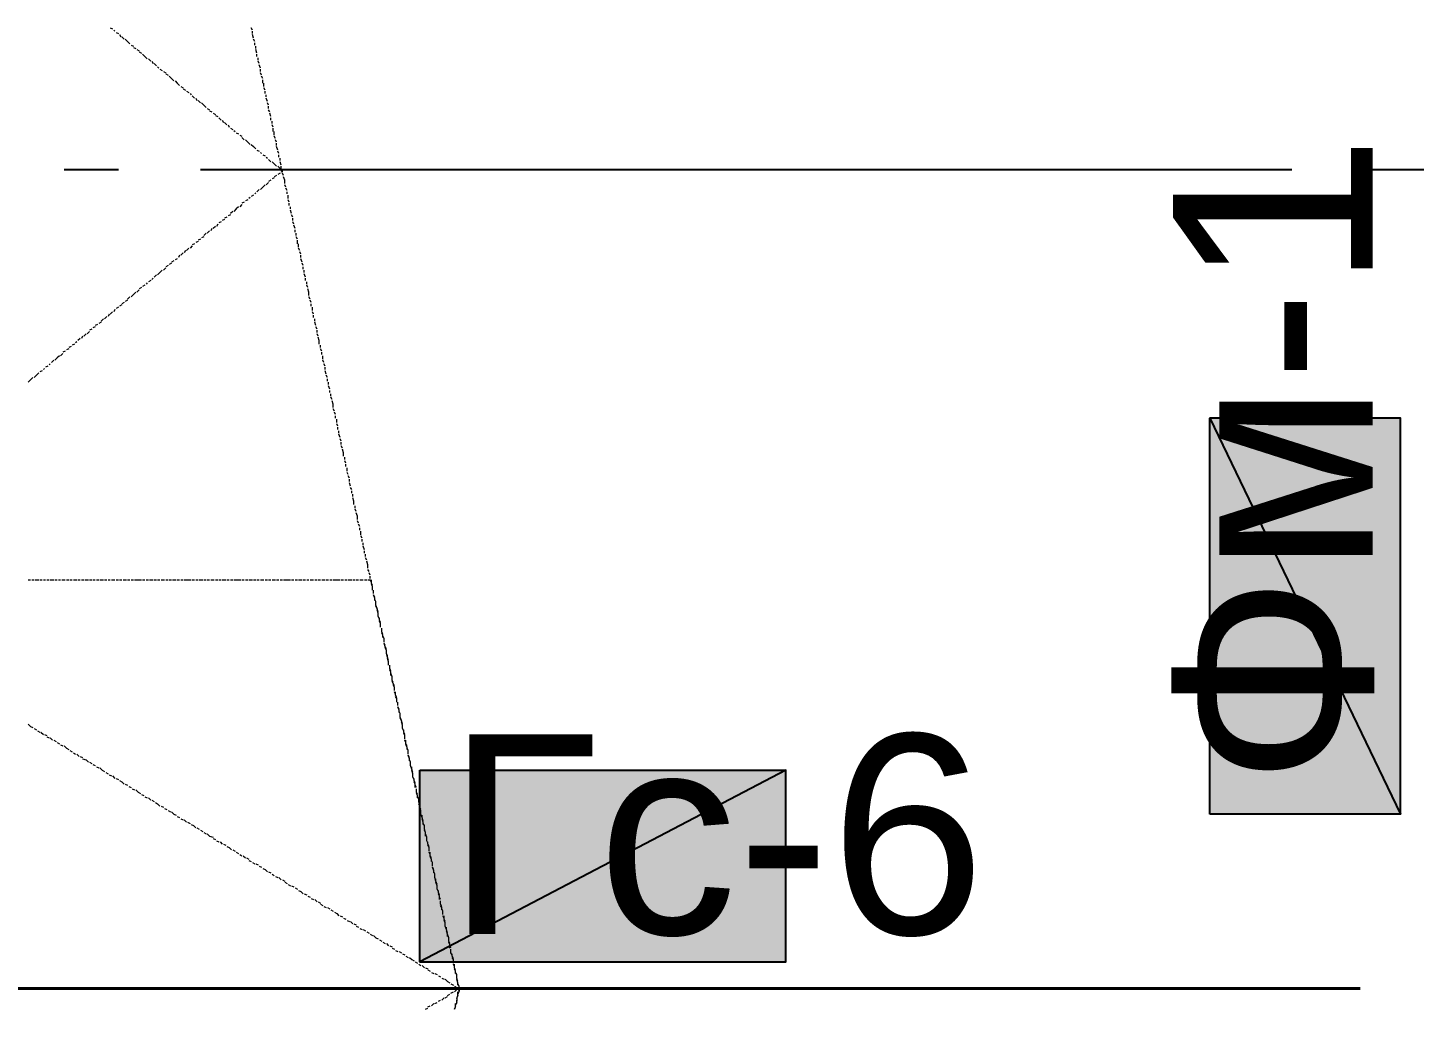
# Model space of a CAD drawing. Extents: x 8 to 21351, y 0 to 420.
# Drawn here: x 15726.34 to 15751.75, y 217.93 to 235.92 of the extents above; entities that cross this region are included whole.
import ezdxf

# ---------------------------------------------------------------- set-up
doc = ezdxf.new("R2010")
doc.units = 0
doc.styles.add('TEYPDFCAD_TEXT', font='arial.ttf')

msp = doc.modelspace()

# ---------------------------------------------------------------- hatches: boundary and pattern name
at = {"true_color": 0xffffff}
h = msp.add_hatch(color=0, dxfattribs=at)
h.paths.add_polyline_path([(15748.008, 221.509), (15748.008, 228.769), (15751.5, 221.509)])
h.paths.add_polyline_path([(15748.008, 228.769), (15751.5, 221.509), (15751.5, 228.769)])
h = msp.add_hatch(color=0, dxfattribs=at)
h.paths.add_polyline_path([(15733.53, 222.313), (15740.24, 222.313), (15733.53, 218.8)])
h.paths.add_polyline_path([(15740.24, 222.313), (15733.53, 218.8), (15740.24, 218.8)])

# ---------------------------------------------------------------- linework, layer by layer
at = {"color": 7, "lineweight": 5}
for p, q in [((15727.857, 235.924), (15727.9, 235.902)), ((15727.921, 235.881), (15727.942, 235.86)), ((15727.963, 235.839), (15728.005, 235.818)), ((15730.461, 235.881), (15730.44, 235.924)), ((15730.461, 235.818), (15730.461, 235.86)), ((15728.027, 235.797), (15728.048, 235.754)), ((15728.069, 235.754), (15728.111, 235.712)), ((15728.132, 235.712), (15728.175, 235.67)), ((15728.175, 235.67), (15728.217, 235.627)), ((15728.238, 235.606), (15728.281, 235.585)), ((15728.281, 235.564), (15728.323, 235.543)), ((15730.482, 235.733), (15730.461, 235.797)), ((15730.503, 235.67), (15730.482, 235.712)), ((15730.503, 235.606), (15730.503, 235.649)), ((15730.524, 235.543), (15730.524, 235.585)), ((15728.344, 235.522), (15728.386, 235.5)), ((15728.386, 235.479), (15728.429, 235.458)), ((15728.45, 235.437), (15728.492, 235.394)), ((15728.492, 235.394), (15728.535, 235.352)), ((15728.556, 235.352), (15728.598, 235.31)), ((15728.619, 235.31), (15728.64, 235.268)), ((15730.545, 235.458), (15730.524, 235.522)), ((15730.545, 235.394), (15730.545, 235.437)), ((15730.567, 235.331), (15730.567, 235.373)), ((15730.588, 235.268), (15730.567, 235.31)), ((15728.662, 235.268), (15728.704, 235.225)), ((15728.725, 235.204), (15728.746, 235.183)), ((15728.767, 235.162), (15728.81, 235.141)), ((15728.831, 235.119), (15728.873, 235.098)), ((15728.873, 235.077), (15728.916, 235.056)), ((15730.609, 235.183), (15730.588, 235.246)), ((15730.609, 235.119), (15730.609, 235.162)), ((15730.63, 235.056), (15730.609, 235.098)), ((15728.937, 235.035), (15728.979, 234.992)), ((15728.979, 234.992), (15729.021, 234.95)), ((15729.043, 234.95), (15729.085, 234.908)), ((15729.085, 234.908), (15729.127, 234.865)), ((15729.148, 234.844), (15729.191, 234.823)), ((15729.191, 234.802), (15729.233, 234.781)), ((15730.651, 234.992), (15730.63, 235.035)), ((15730.651, 234.908), (15730.651, 234.971)), ((15730.672, 234.844), (15730.672, 234.908)), ((15730.694, 234.781), (15730.672, 234.823)), ((15729.254, 234.759), (15729.297, 234.738)), ((15729.318, 234.717), (15729.339, 234.696)), ((15729.36, 234.675), (15729.402, 234.632)), ((15729.424, 234.632), (15729.445, 234.59)), ((15729.466, 234.59), (15729.508, 234.548)), ((15729.529, 234.548), (15729.572, 234.506)), ((15730.694, 234.717), (15730.694, 234.759)), ((15730.715, 234.654), (15730.715, 234.696)), ((15730.736, 234.569), (15730.715, 234.632)), ((15730.757, 234.506), (15730.736, 234.548)), ((15729.572, 234.506), (15729.614, 234.463)), ((15729.635, 234.442), (15729.678, 234.421)), ((15729.678, 234.4), (15729.72, 234.379)), ((15729.741, 234.357), (15729.783, 234.336)), ((15729.783, 234.315), (15729.826, 234.294)), ((15730.757, 234.442), (15730.757, 234.484)), ((15730.778, 234.379), (15730.757, 234.421)), ((15730.799, 234.294), (15730.778, 234.357)), ((15729.847, 234.273), (15729.889, 234.23)), ((15729.91, 234.23), (15729.932, 234.188)), ((15729.953, 234.188), (15729.995, 234.146)), ((15730.016, 234.146), (15730.037, 234.103)), ((15730.059, 234.082), (15730.101, 234.061)), ((15730.122, 234.04), (15730.143, 234.019)), ((15730.799, 234.23), (15730.799, 234.273)), ((15730.821, 234.167), (15730.821, 234.209)), ((15730.842, 234.103), (15730.821, 234.146)), ((15730.842, 234.019), (15730.842, 234.082)), ((15730.164, 233.998), (15730.207, 233.976)), ((15730.228, 233.955), (15730.27, 233.934)), ((15730.27, 233.913), (15730.313, 233.87)), ((15730.334, 233.87), (15730.376, 233.828)), ((15730.376, 233.828), (15730.418, 233.786)), ((15730.44, 233.786), (15730.482, 233.744)), ((15730.863, 233.955), (15730.863, 234.019)), ((15730.884, 233.892), (15730.863, 233.934)), ((15730.905, 233.828), (15730.884, 233.87)), ((15730.905, 233.765), (15730.905, 233.807)), ((15730.482, 233.744), (15730.524, 233.701)), ((15730.545, 233.68), (15730.588, 233.659)), ((15730.609, 233.638), (15730.63, 233.617)), ((15730.651, 233.595), (15730.694, 233.574)), ((15730.715, 233.553), (15730.736, 233.532)), ((15730.926, 233.68), (15730.905, 233.744)), ((15730.948, 233.617), (15730.926, 233.659)), ((15730.948, 233.553), (15730.948, 233.595)), ((15730.969, 233.489), (15730.969, 233.532)), ((15730.757, 233.511), (15730.799, 233.468)), ((15730.821, 233.468), (15730.863, 233.426)), ((15730.863, 233.426), (15730.905, 233.384)), ((15730.926, 233.384), (15730.969, 233.341)), ((15730.99, 233.405), (15730.969, 233.468)), ((15730.969, 233.32), (15731.011, 233.299)), ((15730.99, 233.341), (15730.99, 233.384)), ((15731.011, 233.299), (15730.99, 233.278)), ((15731.011, 233.278), (15731.011, 233.32)), ((15730.694, 233.045), (15730.651, 233.003)), ((15730.757, 233.087), (15730.715, 233.045)), ((15730.799, 233.13), (15730.757, 233.108)), ((15730.863, 233.172), (15730.821, 233.151)), ((15730.905, 233.214), (15730.863, 233.193)), ((15730.969, 233.257), (15730.926, 233.236)), ((15731.032, 233.214), (15731.011, 233.257)), ((15731.053, 233.13), (15731.032, 233.193)), ((15731.053, 233.066), (15731.053, 233.13)), ((15731.075, 233.003), (15731.053, 233.045)), ((15730.376, 232.77), (15730.334, 232.749)), ((15730.418, 232.812), (15730.397, 232.791)), ((15730.482, 232.855), (15730.44, 232.833)), ((15730.524, 232.897), (15730.503, 232.876)), ((15730.588, 232.96), (15730.545, 232.918)), ((15730.651, 233.003), (15730.609, 232.96)), ((15731.096, 232.939), (15731.075, 232.982)), ((15731.096, 232.876), (15731.096, 232.918)), ((15731.117, 232.791), (15731.117, 232.855)), ((15731.138, 232.727), (15731.117, 232.77)), ((15730.101, 232.558), (15730.059, 232.516)), ((15730.164, 232.601), (15730.122, 232.558)), ((15730.207, 232.643), (15730.164, 232.601)), ((15730.27, 232.685), (15730.228, 232.643)), ((15730.313, 232.727), (15730.27, 232.706)), ((15731.138, 232.664), (15731.138, 232.706)), ((15731.159, 232.601), (15731.159, 232.643)), ((15731.18, 232.516), (15731.159, 232.579)), ((15729.783, 232.283), (15729.741, 232.241)), ((15729.826, 232.325), (15729.805, 232.283)), ((15729.889, 232.368), (15729.847, 232.346)), ((15729.953, 232.41), (15729.91, 232.389)), ((15729.995, 232.452), (15729.953, 232.431)), ((15730.059, 232.495), (15730.016, 232.474)), ((15731.202, 232.452), (15731.18, 232.495)), ((15731.202, 232.389), (15731.202, 232.431)), ((15731.223, 232.325), (15731.202, 232.368)), ((15731.244, 232.241), (15731.223, 232.304)), ((15729.466, 232.008), (15729.424, 231.987)), ((15729.508, 232.05), (15729.466, 232.029)), ((15729.572, 232.093), (15729.529, 232.071)), ((15729.614, 232.156), (15729.572, 232.114)), ((15729.678, 232.198), (15729.635, 232.156)), ((15729.72, 232.241), (15729.699, 232.198)), ((15731.244, 232.177), (15731.244, 232.22)), ((15731.265, 232.114), (15731.265, 232.156)), ((15731.286, 232.05), (15731.265, 232.093)), ((15731.286, 231.965), (15731.286, 232.029)), ((15729.127, 231.754), (15729.106, 231.711)), ((15729.191, 231.796), (15729.148, 231.754)), ((15729.233, 231.839), (15729.212, 231.796)), ((15729.297, 231.881), (15729.254, 231.839)), ((15729.36, 231.923), (15729.318, 231.881)), ((15729.402, 231.965), (15729.36, 231.944)), ((15731.307, 231.902), (15731.307, 231.965)), ((15731.329, 231.839), (15731.307, 231.881)), ((15731.35, 231.775), (15731.329, 231.817)), ((15731.35, 231.711), (15731.35, 231.754)), ((15728.873, 231.521), (15728.831, 231.479)), ((15728.916, 231.563), (15728.873, 231.542)), ((15728.979, 231.606), (15728.937, 231.584)), ((15729.021, 231.648), (15728.979, 231.627)), ((15729.085, 231.69), (15729.043, 231.669)), ((15731.371, 231.627), (15731.35, 231.69)), ((15731.392, 231.563), (15731.371, 231.606)), ((15731.392, 231.5), (15731.392, 231.542)), ((15728.535, 231.246), (15728.513, 231.225)), ((15728.598, 231.288), (15728.556, 231.267)), ((15728.64, 231.331), (15728.619, 231.309)), ((15728.704, 231.394), (15728.662, 231.352)), ((15728.767, 231.436), (15728.725, 231.394)), ((15728.81, 231.479), (15728.767, 231.436)), ((15731.413, 231.436), (15731.413, 231.479)), ((15731.434, 231.352), (15731.413, 231.415)), ((15731.434, 231.288), (15731.434, 231.331)), ((15731.456, 231.225), (15731.456, 231.267)), ((15728.217, 230.992), (15728.175, 230.95)), ((15728.281, 231.034), (15728.238, 230.992)), ((15728.323, 231.077), (15728.281, 231.034)), ((15728.386, 231.119), (15728.344, 231.077)), ((15728.429, 231.161), (15728.386, 231.14)), ((15728.492, 231.203), (15728.45, 231.182)), ((15731.477, 231.161), (15731.456, 231.203)), ((15731.498, 231.077), (15731.477, 231.14)), ((15731.498, 231.013), (15731.498, 231.077)), ((15731.519, 230.95), (15731.498, 230.992)), ((15727.942, 230.759), (15727.921, 230.717)), ((15728.005, 230.801), (15727.963, 230.78)), ((15728.069, 230.844), (15728.027, 230.822)), ((15728.111, 230.886), (15728.069, 230.865)), ((15728.175, 230.928), (15728.132, 230.907)), ((15731.54, 230.886), (15731.519, 230.928)), ((15731.54, 230.822), (15731.54, 230.865)), ((15731.561, 230.738), (15731.561, 230.801)), ((15727.624, 230.484), (15727.582, 230.463)), ((15727.688, 230.526), (15727.646, 230.505)), ((15727.73, 230.59), (15727.688, 230.547)), ((15727.794, 230.632), (15727.751, 230.59)), ((15727.836, 230.674), (15727.815, 230.632)), ((15727.9, 230.717), (15727.857, 230.674)), ((15731.583, 230.674), (15731.561, 230.717)), ((15731.583, 230.611), (15731.583, 230.653)), ((15731.604, 230.547), (15731.604, 230.59)), ((15731.625, 230.463), (15731.604, 230.526)), ((15727.307, 230.23), (15727.265, 230.188)), ((15727.349, 230.272), (15727.328, 230.23)), ((15727.413, 230.315), (15727.37, 230.272)), ((15727.476, 230.357), (15727.434, 230.315)), ((15727.519, 230.399), (15727.476, 230.378)), ((15727.582, 230.441), (15727.54, 230.42)), ((15731.646, 230.399), (15731.625, 230.441)), ((15731.646, 230.336), (15731.646, 230.378)), ((15731.667, 230.272), (15731.646, 230.315)), ((15731.688, 230.188), (15731.667, 230.251)), ((15727.032, 229.997), (15726.989, 229.976)), ((15727.095, 230.039), (15727.053, 230.018)), ((15727.138, 230.082), (15727.095, 230.06)), ((15727.201, 230.124), (15727.159, 230.103)), ((15727.243, 230.166), (15727.222, 230.145)), ((15731.688, 230.124), (15731.688, 230.188)), ((15731.71, 230.06), (15731.71, 230.103)), ((15731.731, 229.997), (15731.71, 230.039)), ((15731.731, 229.934), (15731.731, 229.976)), ((15726.714, 229.722), (15726.672, 229.701)), ((15726.757, 229.764), (15726.735, 229.743)), ((15726.82, 229.828), (15726.778, 229.785)), ((15726.884, 229.87), (15726.841, 229.828)), ((15726.926, 229.912), (15726.884, 229.87)), ((15726.989, 229.955), (15726.947, 229.912)), ((15731.752, 229.849), (15731.752, 229.912)), ((15731.773, 229.785), (15731.752, 229.828)), ((15731.794, 229.722), (15731.773, 229.764)), ((15726.397, 229.468), (15726.354, 229.425)), ((15726.439, 229.51), (15726.397, 229.468)), ((15726.503, 229.553), (15726.46, 229.51)), ((15726.545, 229.595), (15726.503, 229.553)), ((15726.608, 229.637), (15726.566, 229.616)), ((15726.651, 229.679), (15726.63, 229.658)), ((15731.794, 229.658), (15731.794, 229.701)), ((15731.815, 229.574), (15731.794, 229.637)), ((15731.837, 229.51), (15731.815, 229.553)), ((15731.837, 229.447), (15731.837, 229.489)), ((15731.858, 229.383), (15731.858, 229.425)), ((15731.879, 229.298), (15731.858, 229.362)), ((15731.879, 229.235), (15731.879, 229.277)), ((15731.9, 229.172), (15731.9, 229.214)), ((15731.921, 229.108), (15731.9, 229.15)), ((15731.942, 229.023), (15731.921, 229.087)), ((15731.942, 228.96), (15731.942, 229.023)), ((15731.964, 228.896), (15731.942, 228.939)), ((15731.985, 228.833), (15731.964, 228.875)), ((15731.985, 228.769), (15731.985, 228.812)), ((15732.006, 228.685), (15732.006, 228.748)), ((15732.027, 228.621), (15732.006, 228.663)), ((15732.027, 228.558), (15732.027, 228.6)), ((15732.048, 228.494), (15732.048, 228.536)), ((15732.069, 228.41), (15732.048, 228.473)), ((15732.091, 228.346), (15732.069, 228.388)), ((15732.091, 228.282), (15732.091, 228.325)), ((15732.112, 228.219), (15732.091, 228.261)), ((15732.133, 228.134), (15732.112, 228.198)), ((15732.133, 228.071), (15732.133, 228.134)), ((15732.154, 228.007), (15732.154, 228.05)), ((15732.175, 227.944), (15732.154, 227.986)), ((15732.175, 227.88), (15732.175, 227.923)), ((15732.196, 227.796), (15732.196, 227.859)), ((15732.218, 227.732), (15732.196, 227.774)), ((15732.239, 227.669), (15732.218, 227.711)), ((15732.239, 227.605), (15732.239, 227.648)), ((15732.26, 227.52), (15732.239, 227.584)), ((15732.281, 227.457), (15732.26, 227.499)), ((15732.281, 227.393), (15732.281, 227.436)), ((15732.302, 227.33), (15732.302, 227.372)), ((15732.323, 227.245), (15732.302, 227.309)), ((15732.323, 227.182), (15732.323, 227.245)), ((15732.345, 227.118), (15732.345, 227.161)), ((15732.366, 227.055), (15732.345, 227.097)), ((15732.387, 226.97), (15732.366, 227.034)), ((15732.387, 226.907), (15732.387, 226.97)), ((15732.408, 226.843), (15732.387, 226.886)), ((15732.429, 226.78), (15732.408, 226.822)), ((15732.429, 226.716), (15732.429, 226.758)), ((15732.45, 226.631), (15732.45, 226.695)), ((15732.472, 226.568), (15732.45, 226.61)), ((15732.472, 226.505), (15732.472, 226.547)), ((15732.493, 226.441), (15732.493, 226.483)), ((15732.514, 226.356), (15732.493, 226.42)), ((15732.514, 226.293), (15732.514, 226.335)), ((15732.535, 226.229), (15732.535, 226.272)), ((15732.556, 226.166), (15732.535, 226.208)), ((15732.577, 226.081), (15732.556, 226.145)), ((15732.577, 226.018), (15732.577, 226.081)), ((15732.599, 225.954), (15732.577, 225.996)), ((15732.62, 225.891), (15732.599, 225.933)), ((15726.354, 225.806), (15726.397, 225.806)), ((15726.418, 225.806), (15726.46, 225.806)), ((15726.481, 225.806), (15726.545, 225.806)), ((15726.566, 225.806), (15726.608, 225.806)), ((15726.63, 225.806), (15726.672, 225.806)), ((15726.693, 225.806), (15726.735, 225.806)), ((15726.757, 225.806), (15726.82, 225.806)), ((15726.841, 225.806), (15726.884, 225.806)), ((15726.905, 225.806), (15726.947, 225.806)), ((15726.968, 225.806), (15727.032, 225.806)), ((15727.053, 225.806), (15727.095, 225.806)), ((15727.116, 225.806), (15727.159, 225.806)), ((15727.18, 225.806), (15727.243, 225.806)), ((15727.265, 225.806), (15727.307, 225.806)), ((15727.328, 225.806), (15727.37, 225.806)), ((15727.392, 225.806), (15727.455, 225.806)), ((15727.476, 225.806), (15727.519, 225.806)), ((15727.54, 225.806), (15727.582, 225.806)), ((15727.603, 225.806), (15727.646, 225.806)), ((15727.667, 225.806), (15727.73, 225.806)), ((15727.751, 225.806), (15727.794, 225.806)), ((15727.815, 225.806), (15727.857, 225.806)), ((15727.878, 225.806), (15727.942, 225.806)), ((15727.963, 225.806), (15728.005, 225.806)), ((15728.027, 225.806), (15728.069, 225.806)), ((15728.09, 225.806), (15728.154, 225.806)), ((15728.175, 225.806), (15728.217, 225.806)), ((15728.238, 225.806), (15728.281, 225.806)), ((15728.302, 225.806), (15728.365, 225.806)), ((15728.365, 225.806), (15728.429, 225.806)), ((15728.45, 225.806), (15728.492, 225.806)), ((15728.513, 225.806), (15728.556, 225.806)), ((15728.577, 225.806), (15728.64, 225.806)), ((15728.662, 225.806), (15728.704, 225.806)), ((15728.725, 225.806), (15728.767, 225.806)), ((15728.789, 225.806), (15728.852, 225.806)), ((15728.873, 225.806), (15728.916, 225.806)), ((15728.937, 225.806), (15728.979, 225.806)), ((15729, 225.806), (15729.064, 225.806)), ((15729.085, 225.806), (15729.127, 225.806)), ((15729.148, 225.806), (15729.191, 225.806)), ((15729.212, 225.806), (15729.275, 225.806)), ((15729.275, 225.806), (15729.339, 225.806)), ((15729.36, 225.806), (15729.402, 225.806)), ((15729.424, 225.806), (15729.466, 225.806)), ((15729.487, 225.806), (15729.551, 225.806)), ((15729.572, 225.806), (15729.614, 225.806)), ((15729.635, 225.806), (15729.678, 225.806)), ((15729.699, 225.806), (15729.762, 225.806)), ((15729.783, 225.806), (15729.826, 225.806)), ((15729.847, 225.806), (15729.889, 225.806)), ((15729.91, 225.806), (15729.974, 225.806)), ((15729.995, 225.806), (15730.037, 225.806)), ((15730.059, 225.806), (15730.101, 225.806)), ((15730.122, 225.806), (15730.186, 225.806)), ((15730.186, 225.806), (15730.249, 225.806)), ((15730.27, 225.806), (15730.313, 225.806)), ((15730.334, 225.806), (15730.376, 225.806)), ((15730.397, 225.806), (15730.461, 225.806)), ((15730.482, 225.806), (15730.524, 225.806)), ((15730.545, 225.806), (15730.588, 225.806)), ((15730.609, 225.806), (15730.672, 225.806)), ((15730.694, 225.806), (15730.736, 225.806)), ((15730.757, 225.806), (15730.799, 225.806)), ((15730.821, 225.806), (15730.884, 225.806)), ((15730.905, 225.806), (15730.948, 225.806)), ((15730.969, 225.806), (15731.011, 225.806)), ((15731.032, 225.806), (15731.096, 225.806)), ((15731.096, 225.806), (15731.159, 225.806)), ((15731.18, 225.806), (15731.223, 225.806)), ((15731.244, 225.806), (15731.286, 225.806)), ((15731.307, 225.806), (15731.371, 225.806)), ((15731.392, 225.806), (15731.434, 225.806)), ((15731.456, 225.806), (15731.498, 225.806)), ((15731.519, 225.806), (15731.583, 225.806)), ((15731.604, 225.806), (15731.646, 225.806)), ((15731.667, 225.806), (15731.71, 225.806)), ((15731.731, 225.806), (15731.794, 225.806)), ((15731.815, 225.806), (15731.858, 225.806)), ((15731.879, 225.806), (15731.921, 225.806)), ((15731.942, 225.806), (15732.006, 225.806)), ((15732.006, 225.806), (15732.069, 225.806)), ((15732.091, 225.806), (15732.133, 225.806)), ((15732.154, 225.806), (15732.196, 225.806)), ((15732.218, 225.806), (15732.281, 225.806)), ((15732.302, 225.806), (15732.345, 225.806)), ((15732.366, 225.806), (15732.408, 225.806)), ((15732.429, 225.806), (15732.493, 225.806)), ((15732.514, 225.806), (15732.556, 225.806)), ((15732.577, 225.806), (15732.62, 225.806)), ((15732.62, 225.827), (15732.62, 225.869)), ((15732.641, 225.764), (15732.62, 225.806)), ((15732.641, 225.743), (15732.641, 225.806)), ((15732.662, 225.7), (15732.641, 225.743)), ((15732.662, 225.679), (15732.641, 225.721)), ((15732.662, 225.637), (15732.662, 225.679)), ((15732.662, 225.615), (15732.662, 225.658)), ((15732.683, 225.552), (15732.683, 225.615)), ((15732.683, 225.552), (15732.683, 225.594)), ((15732.704, 225.467), (15732.683, 225.531)), ((15732.704, 225.488), (15732.683, 225.531)), ((15732.704, 225.425), (15732.704, 225.467)), ((15732.726, 225.404), (15732.704, 225.446)), ((15732.726, 225.361), (15732.726, 225.404)), ((15732.726, 225.34), (15732.726, 225.383)), ((15732.747, 225.277), (15732.726, 225.34)), ((15732.747, 225.277), (15732.726, 225.319)), ((15732.768, 225.213), (15732.747, 225.277)), ((15732.768, 225.192), (15732.747, 225.256)), ((15732.768, 225.129), (15732.768, 225.192)), ((15732.768, 225.15), (15732.768, 225.192)), ((15732.789, 225.086), (15732.768, 225.129)), ((15732.789, 225.065), (15732.789, 225.107)), ((15732.81, 225.023), (15732.789, 225.065)), ((15732.81, 225.002), (15732.789, 225.044)), ((15732.81, 224.938), (15732.81, 225.002)), ((15732.81, 224.938), (15732.81, 224.981)), ((15732.831, 224.853), (15732.831, 224.917)), ((15732.831, 224.875), (15732.831, 224.917)), ((15732.853, 224.811), (15732.831, 224.853)), ((15732.853, 224.79), (15732.831, 224.832)), ((15732.853, 224.748), (15732.853, 224.79)), ((15732.874, 224.726), (15732.853, 224.769)), ((15732.874, 224.663), (15732.874, 224.726)), ((15732.874, 224.663), (15732.874, 224.705)), ((15732.895, 224.578), (15732.874, 224.642)), ((15732.895, 224.6), (15732.874, 224.642)), ((15732.916, 224.536), (15732.895, 224.578)), ((15732.916, 224.515), (15732.895, 224.557)), ((15732.916, 224.472), (15732.916, 224.515)), ((15732.916, 224.451), (15732.916, 224.494)), ((15732.937, 224.388), (15732.916, 224.451)), ((15732.937, 224.388), (15732.937, 224.43)), ((15732.958, 224.324), (15732.937, 224.388)), ((15732.958, 224.303), (15732.937, 224.367)), ((15732.958, 224.24), (15732.958, 224.303)), ((15732.958, 224.261), (15732.958, 224.303)), ((15732.98, 224.197), (15732.98, 224.24)), ((15732.98, 224.176), (15732.98, 224.218)), ((15733.001, 224.134), (15732.98, 224.176)), ((15733.001, 224.113), (15732.98, 224.155)), ((15733.001, 224.049), (15733.001, 224.113)), ((15733.022, 224.028), (15733.001, 224.091)), ((15733.022, 223.964), (15733.022, 224.028)), ((15733.022, 223.986), (15733.022, 224.028)), ((15733.043, 223.922), (15733.022, 223.964)), ((15733.043, 223.901), (15733.022, 223.943)), ((15733.064, 223.859), (15733.043, 223.901)), ((15733.064, 223.838), (15733.043, 223.88)), ((15733.064, 223.774), (15733.064, 223.838)), ((15733.064, 223.774), (15733.064, 223.816)), ((15733.085, 223.71), (15733.064, 223.753)), ((15733.085, 223.689), (15733.085, 223.753)), ((15733.107, 223.647), (15733.085, 223.689)), ((15733.107, 223.626), (15733.085, 223.668)), ((15733.107, 223.583), (15733.107, 223.626)), ((15733.107, 223.562), (15733.107, 223.605)), ((15733.128, 223.499), (15733.128, 223.562)), ((15733.128, 223.499), (15733.128, 223.541)), ((15733.149, 223.414), (15733.128, 223.478)), ((15733.149, 223.435), (15733.128, 223.478)), ((15733.149, 223.372), (15733.149, 223.414)), ((15733.17, 223.351), (15733.149, 223.393)), ((15726.354, 223.16), (15726.397, 223.118)), ((15726.397, 223.118), (15726.439, 223.097)), ((15733.17, 223.308), (15733.17, 223.351)), ((15733.17, 223.287), (15733.17, 223.329)), ((15733.191, 223.224), (15733.17, 223.287)), ((15733.191, 223.224), (15733.17, 223.266)), ((15733.212, 223.16), (15733.191, 223.224)), ((15733.212, 223.139), (15733.191, 223.202)), ((15733.212, 223.076), (15733.212, 223.139)), ((15733.212, 223.097), (15733.212, 223.139)), ((15726.46, 223.076), (15726.503, 223.054)), ((15726.524, 223.033), (15726.566, 223.012)), ((15726.587, 223.012), (15726.63, 222.97)), ((15726.651, 222.97), (15726.693, 222.948)), ((15726.693, 222.927), (15726.735, 222.906)), ((15726.757, 222.906), (15726.799, 222.864)), ((15726.82, 222.864), (15726.862, 222.843)), ((15733.234, 223.033), (15733.212, 223.076)), ((15733.234, 223.012), (15733.234, 223.054)), ((15733.255, 222.97), (15733.234, 223.012)), ((15733.255, 222.948), (15733.234, 222.991)), ((15733.255, 222.885), (15733.255, 222.948)), ((15733.255, 222.885), (15733.255, 222.927)), ((15733.276, 222.821), (15733.255, 222.864)), ((15733.276, 222.8), (15733.276, 222.864)), ((15726.884, 222.821), (15726.926, 222.8)), ((15726.947, 222.779), (15726.989, 222.758)), ((15727.011, 222.758), (15727.053, 222.716)), ((15727.053, 222.716), (15727.095, 222.695)), ((15727.116, 222.673), (15727.159, 222.652)), ((15727.18, 222.631), (15727.222, 222.61)), ((15727.243, 222.61), (15727.286, 222.567)), ((15733.297, 222.758), (15733.276, 222.8)), ((15733.297, 222.737), (15733.276, 222.779)), ((15733.297, 222.695), (15733.297, 222.737)), ((15733.318, 222.673), (15733.297, 222.716)), ((15733.318, 222.61), (15733.318, 222.673)), ((15733.318, 222.61), (15733.318, 222.652)), ((15727.307, 222.567), (15727.349, 222.546)), ((15727.349, 222.525), (15727.413, 222.504)), ((15727.413, 222.504), (15727.455, 222.462)), ((15727.476, 222.462), (15727.519, 222.44)), ((15727.54, 222.419), (15727.582, 222.398)), ((15727.603, 222.377), (15727.646, 222.356)), ((15727.667, 222.356), (15727.709, 222.313)), ((15733.339, 222.525), (15733.318, 222.589)), ((15733.339, 222.546), (15733.318, 222.589)), ((15733.339, 222.483), (15733.339, 222.525)), ((15733.361, 222.462), (15733.339, 222.504)), ((15733.361, 222.419), (15733.361, 222.462)), ((15733.361, 222.398), (15733.361, 222.44)), ((15733.382, 222.335), (15733.361, 222.398)), ((15733.382, 222.335), (15733.382, 222.377)), ((15727.709, 222.313), (15727.751, 222.292)), ((15727.773, 222.271), (15727.815, 222.25)), ((15727.836, 222.229), (15727.878, 222.208)), ((15727.9, 222.208), (15727.942, 222.165)), ((15727.963, 222.165), (15728.005, 222.144)), ((15728.027, 222.123), (15728.069, 222.102)), ((15728.069, 222.102), (15728.111, 222.06)), ((15733.403, 222.271), (15733.382, 222.335)), ((15733.403, 222.25), (15733.382, 222.313)), ((15733.403, 222.186), (15733.403, 222.25)), ((15733.403, 222.208), (15733.403, 222.25)), ((15733.424, 222.144), (15733.403, 222.186)), ((15733.424, 222.123), (15733.424, 222.165)), ((15733.445, 222.081), (15733.424, 222.123)), ((15733.445, 222.06), (15733.424, 222.102)), ((15728.132, 222.06), (15728.175, 222.038)), ((15728.196, 222.017), (15728.238, 221.996)), ((15728.259, 221.975), (15728.302, 221.954)), ((15728.323, 221.954), (15728.365, 221.911)), ((15728.365, 221.911), (15728.408, 221.89)), ((15728.429, 221.869), (15728.471, 221.848)), ((15733.445, 221.996), (15733.445, 222.06)), ((15733.466, 221.996), (15733.445, 222.038)), ((15733.466, 221.911), (15733.466, 221.975)), ((15733.466, 221.933), (15733.466, 221.975)), ((15733.488, 221.869), (15733.466, 221.911)), ((15733.488, 221.848), (15733.466, 221.89)), ((15733.488, 221.805), (15733.488, 221.848)), ((15728.492, 221.827), (15728.535, 221.805)), ((15728.556, 221.805), (15728.598, 221.763)), ((15728.619, 221.763), (15728.662, 221.742)), ((15728.683, 221.721), (15728.725, 221.7)), ((15728.725, 221.7), (15728.767, 221.657)), ((15728.789, 221.657), (15728.831, 221.636)), ((15728.852, 221.615), (15728.894, 221.594)), ((15733.509, 221.784), (15733.488, 221.827)), ((15733.509, 221.721), (15733.509, 221.784)), ((15733.509, 221.721), (15733.509, 221.763)), ((15733.53, 221.657), (15733.509, 221.7)), ((15733.53, 221.636), (15733.53, 221.7)), ((15733.551, 221.594), (15733.53, 221.636)), ((15733.551, 221.573), (15733.53, 221.615)), ((15728.916, 221.573), (15728.958, 221.552)), ((15728.979, 221.552), (15729.021, 221.509)), ((15729.021, 221.509), (15729.064, 221.488)), ((15729.085, 221.467), (15729.127, 221.446)), ((15729.148, 221.424), (15729.191, 221.403)), ((15729.212, 221.403), (15729.254, 221.361)), ((15729.275, 221.361), (15729.318, 221.34)), ((15733.551, 221.53), (15733.551, 221.573)), ((15733.551, 221.509), (15733.551, 221.552)), ((15733.572, 221.446), (15733.551, 221.509)), ((15733.572, 221.446), (15733.572, 221.488)), ((15733.593, 221.382), (15733.572, 221.446)), ((15733.593, 221.361), (15733.572, 221.424)), ((15733.593, 221.319), (15733.593, 221.361)), ((15733.615, 221.298), (15733.593, 221.34)), ((15729.339, 221.319), (15729.381, 221.298)), ((15729.381, 221.298), (15729.424, 221.255)), ((15729.445, 221.255), (15729.487, 221.234)), ((15729.508, 221.213), (15729.551, 221.192)), ((15729.572, 221.17), (15729.614, 221.149)), ((15729.635, 221.149), (15729.678, 221.107)), ((15729.678, 221.107), (15729.741, 221.086)), ((15733.615, 221.255), (15733.615, 221.298)), ((15733.615, 221.234), (15733.615, 221.276)), ((15733.636, 221.17), (15733.615, 221.234)), ((15733.636, 221.17), (15733.615, 221.213)), ((15733.636, 221.107), (15733.636, 221.17)), ((15733.657, 221.086), (15733.636, 221.149)), ((15733.657, 221.022), (15733.657, 221.086)), ((15733.657, 221.043), (15733.657, 221.086)), ((15729.741, 221.065), (15729.783, 221.043)), ((15729.805, 221.022), (15729.847, 221.001)), ((15729.868, 221.001), (15729.91, 220.959)), ((15729.932, 220.959), (15729.974, 220.938)), ((15729.995, 220.917), (15730.037, 220.895)), ((15730.037, 220.895), (15730.08, 220.853)), ((15730.101, 220.853), (15730.143, 220.832)), ((15733.678, 220.98), (15733.657, 221.022)), ((15733.678, 220.959), (15733.678, 221.001)), ((15733.699, 220.917), (15733.678, 220.959)), ((15733.699, 220.895), (15733.678, 220.938)), ((15733.699, 220.832), (15733.699, 220.895)), ((15733.699, 220.832), (15733.699, 220.874)), ((15730.164, 220.811), (15730.207, 220.79)), ((15730.228, 220.768), (15730.27, 220.747)), ((15730.291, 220.747), (15730.334, 220.705)), ((15730.355, 220.705), (15730.397, 220.684)), ((15730.397, 220.662), (15730.44, 220.641)), ((15730.461, 220.62), (15730.503, 220.599)), ((15730.524, 220.599), (15730.567, 220.578)), ((15733.72, 220.768), (15733.699, 220.811)), ((15733.72, 220.747), (15733.72, 220.811)), ((15733.742, 220.705), (15733.72, 220.747)), ((15733.742, 220.684), (15733.72, 220.726)), ((15733.742, 220.641), (15733.742, 220.684)), ((15733.763, 220.62), (15733.742, 220.662)), ((15733.763, 220.557), (15733.763, 220.62)), ((15733.763, 220.557), (15733.763, 220.599)), ((15730.588, 220.557), (15730.63, 220.536)), ((15730.651, 220.514), (15730.694, 220.493)), ((15730.694, 220.493), (15730.736, 220.451)), ((15730.757, 220.451), (15730.799, 220.43)), ((15730.821, 220.409), (15730.863, 220.387)), ((15730.884, 220.366), (15730.926, 220.345)), ((15730.948, 220.345), (15730.99, 220.303)), ((15733.784, 220.472), (15733.763, 220.536)), ((15733.784, 220.493), (15733.763, 220.536)), ((15733.784, 220.43), (15733.784, 220.472)), ((15733.805, 220.409), (15733.784, 220.451)), ((15733.805, 220.366), (15733.805, 220.409)), ((15733.805, 220.345), (15733.805, 220.387)), ((15733.826, 220.281), (15733.805, 220.345)), ((15733.826, 220.281), (15733.826, 220.324)), ((15731.011, 220.303), (15731.053, 220.281)), ((15731.053, 220.26), (15731.096, 220.239)), ((15731.117, 220.218), (15731.159, 220.197)), ((15731.18, 220.197), (15731.223, 220.176)), ((15731.244, 220.155), (15731.286, 220.133)), ((15731.307, 220.112), (15731.35, 220.091)), ((15731.35, 220.091), (15731.392, 220.049)), ((15733.847, 220.218), (15733.826, 220.281)), ((15733.847, 220.197), (15733.826, 220.26)), ((15733.847, 220.133), (15733.847, 220.197)), ((15733.847, 220.155), (15733.847, 220.197)), ((15733.869, 220.091), (15733.847, 220.133)), ((15733.869, 220.07), (15733.869, 220.112)), ((15733.89, 220.027), (15733.869, 220.07)), ((15731.413, 220.049), (15731.456, 220.027)), ((15731.477, 220.006), (15731.519, 219.985)), ((15731.54, 219.964), (15731.583, 219.943)), ((15731.604, 219.943), (15731.646, 219.9)), ((15731.667, 219.9), (15731.71, 219.879)), ((15731.71, 219.858), (15731.752, 219.837)), ((15731.773, 219.816), (15731.815, 219.795)), ((15733.89, 220.006), (15733.869, 220.049)), ((15733.89, 219.943), (15733.89, 220.006)), ((15733.911, 219.943), (15733.89, 219.985)), ((15733.911, 219.858), (15733.911, 219.922)), ((15733.911, 219.879), (15733.911, 219.922)), ((15733.932, 219.816), (15733.911, 219.858)), ((15733.932, 219.795), (15733.911, 219.837)), ((15731.837, 219.795), (15731.879, 219.774)), ((15731.9, 219.752), (15731.942, 219.731)), ((15731.964, 219.71), (15732.006, 219.689)), ((15732.006, 219.689), (15732.048, 219.647)), ((15732.069, 219.647), (15732.112, 219.625)), ((15732.133, 219.604), (15732.175, 219.583)), ((15732.196, 219.562), (15732.239, 219.541)), ((15733.932, 219.752), (15733.932, 219.795)), ((15733.953, 219.731), (15733.932, 219.774)), ((15733.953, 219.668), (15733.953, 219.731)), ((15733.953, 219.668), (15733.953, 219.71)), ((15733.974, 219.604), (15733.953, 219.647)), ((15733.974, 219.583), (15733.974, 219.647)), ((15733.996, 219.541), (15733.974, 219.583)), ((15733.996, 219.519), (15733.974, 219.562)), ((15732.26, 219.541), (15732.302, 219.498)), ((15732.323, 219.498), (15732.366, 219.477)), ((15732.366, 219.456), (15732.408, 219.435)), ((15732.429, 219.414), (15732.472, 219.393)), ((15732.493, 219.393), (15732.535, 219.371)), ((15732.556, 219.35), (15732.599, 219.329)), ((15732.62, 219.308), (15732.662, 219.287)), ((15733.996, 219.477), (15733.996, 219.519)), ((15733.996, 219.456), (15733.996, 219.498)), ((15734.017, 219.393), (15733.996, 219.456)), ((15734.017, 219.393), (15734.017, 219.435)), ((15734.038, 219.329), (15734.017, 219.393)), ((15734.038, 219.308), (15734.017, 219.371)), ((15734.059, 219.244), (15734.038, 219.308)), ((15734.038, 219.266), (15734.038, 219.308)), ((15732.683, 219.287), (15732.726, 219.244)), ((15732.726, 219.244), (15732.768, 219.223)), ((15732.789, 219.202), (15732.831, 219.181)), ((15732.853, 219.16), (15732.895, 219.138)), ((15732.916, 219.138), (15732.958, 219.096)), ((15732.98, 219.096), (15733.022, 219.075)), ((15733.022, 219.054), (15733.064, 219.033)), ((15734.059, 219.202), (15734.059, 219.244)), ((15734.059, 219.181), (15734.059, 219.223)), ((15734.08, 219.138), (15734.059, 219.181)), ((15734.08, 219.117), (15734.059, 219.16)), ((15734.08, 219.054), (15734.08, 219.117)), ((15734.101, 219.054), (15734.08, 219.096)), ((15733.085, 219.012), (15733.128, 218.99)), ((15733.149, 218.99), (15733.191, 218.969)), ((15733.212, 218.948), (15733.255, 218.927)), ((15733.276, 218.906), (15733.318, 218.884)), ((15733.339, 218.884), (15733.382, 218.842)), ((15733.382, 218.842), (15733.424, 218.821)), ((15733.445, 218.8), (15733.488, 218.779)), ((15734.101, 218.969), (15734.101, 219.033)), ((15734.101, 218.99), (15734.101, 219.033)), ((15734.123, 218.927), (15734.101, 218.969)), ((15734.123, 218.906), (15734.123, 218.948)), ((15734.144, 218.863), (15734.123, 218.906)), ((15734.144, 218.842), (15734.123, 218.884)), ((15734.144, 218.779), (15734.144, 218.842)), ((15734.144, 218.779), (15734.144, 218.821)), ((15733.509, 218.757), (15733.551, 218.736)), ((15733.572, 218.736), (15733.615, 218.694)), ((15733.636, 218.694), (15733.678, 218.673)), ((15733.678, 218.652), (15733.72, 218.631)), ((15733.742, 218.609), (15733.784, 218.588)), ((15733.805, 218.588), (15733.847, 218.567)), ((15733.869, 218.546), (15733.911, 218.525)), ((15734.165, 218.715), (15734.144, 218.757)), ((15734.165, 218.694), (15734.165, 218.757)), ((15734.186, 218.652), (15734.165, 218.694)), ((15734.186, 218.631), (15734.165, 218.673)), ((15734.186, 218.588), (15734.186, 218.631)), ((15734.207, 218.567), (15734.186, 218.609)), ((15734.207, 218.504), (15734.207, 218.567)), ((15734.207, 218.504), (15734.207, 218.546)), ((15726.376, 218.313), (15726.312, 218.313)), ((15726.439, 218.313), (15726.397, 218.313)), ((15726.503, 218.313), (15726.46, 218.313)), ((15726.587, 218.313), (15726.524, 218.313)), ((15726.651, 218.313), (15726.587, 218.313)), ((15726.714, 218.313), (15726.672, 218.313)), ((15726.778, 218.313), (15726.735, 218.313)), ((15726.862, 218.313), (15726.799, 218.313)), ((15726.926, 218.313), (15726.884, 218.313)), ((15726.989, 218.313), (15726.947, 218.313)), ((15727.074, 218.313), (15727.011, 218.313)), ((15727.138, 218.313), (15727.095, 218.313)), ((15727.201, 218.313), (15727.159, 218.313)), ((15727.286, 218.313), (15727.222, 218.313)), ((15727.349, 218.313), (15727.307, 218.313)), ((15727.413, 218.313), (15727.37, 218.313)), ((15727.497, 218.313), (15727.434, 218.313)), ((15727.561, 218.313), (15727.497, 218.313)), ((15727.624, 218.313), (15727.582, 218.313)), ((15727.688, 218.313), (15727.646, 218.313)), ((15727.773, 218.313), (15727.709, 218.313)), ((15727.836, 218.313), (15727.794, 218.313)), ((15727.9, 218.313), (15727.857, 218.313)), ((15727.984, 218.313), (15727.921, 218.313)), ((15728.048, 218.313), (15728.005, 218.313)), ((15728.111, 218.313), (15728.069, 218.313)), ((15728.196, 218.313), (15728.132, 218.313)), ((15728.259, 218.313), (15728.217, 218.313)), ((15728.323, 218.313), (15728.281, 218.313)), ((15728.408, 218.313), (15728.344, 218.313)), ((15728.471, 218.313), (15728.408, 218.313)), ((15728.535, 218.313), (15728.492, 218.313)), ((15728.598, 218.313), (15728.556, 218.313)), ((15728.683, 218.313), (15728.619, 218.313)), ((15728.746, 218.313), (15728.704, 218.313)), ((15728.81, 218.313), (15728.767, 218.313)), ((15728.894, 218.313), (15728.831, 218.313)), ((15728.958, 218.313), (15728.916, 218.313)), ((15729.021, 218.313), (15728.979, 218.313)), ((15729.106, 218.313), (15729.043, 218.313)), ((15729.17, 218.313), (15729.127, 218.313)), ((15729.233, 218.313), (15729.191, 218.313)), ((15729.297, 218.313), (15729.254, 218.313)), ((15729.381, 218.313), (15729.318, 218.313)), ((15729.445, 218.313), (15729.402, 218.313)), ((15729.508, 218.313), (15729.466, 218.313)), ((15729.593, 218.313), (15729.529, 218.313)), ((15729.656, 218.313), (15729.614, 218.313)), ((15729.72, 218.313), (15729.678, 218.313)), ((15729.805, 218.313), (15729.741, 218.313)), ((15729.868, 218.313), (15729.826, 218.313)), ((15729.932, 218.313), (15729.889, 218.313)), ((15730.016, 218.313), (15729.953, 218.313)), ((15730.08, 218.313), (15730.037, 218.313)), ((15730.143, 218.313), (15730.101, 218.313)), ((15730.207, 218.313), (15730.164, 218.313)), ((15730.291, 218.313), (15730.228, 218.313)), ((15730.355, 218.313), (15730.313, 218.313)), ((15730.418, 218.313), (15730.376, 218.313)), ((15730.503, 218.313), (15730.44, 218.313)), ((15730.567, 218.313), (15730.524, 218.313)), ((15730.63, 218.313), (15730.588, 218.313)), ((15730.715, 218.313), (15730.651, 218.313)), ((15730.778, 218.313), (15730.736, 218.313)), ((15730.842, 218.313), (15730.799, 218.313)), ((15730.926, 218.313), (15730.863, 218.313)), ((15730.99, 218.313), (15730.948, 218.313)), ((15731.053, 218.313), (15731.011, 218.313)), ((15731.117, 218.313), (15731.075, 218.313)), ((15731.202, 218.313), (15731.138, 218.313)), ((15731.265, 218.313), (15731.223, 218.313)), ((15731.329, 218.313), (15731.286, 218.313)), ((15731.413, 218.313), (15731.35, 218.313)), ((15731.477, 218.313), (15731.434, 218.313)), ((15731.54, 218.313), (15731.498, 218.313)), ((15731.625, 218.313), (15731.561, 218.313)), ((15731.688, 218.313), (15731.646, 218.313)), ((15731.752, 218.313), (15731.71, 218.313)), ((15731.837, 218.313), (15731.773, 218.313)), ((15731.9, 218.313), (15731.837, 218.313)), ((15731.964, 218.313), (15731.921, 218.313)), ((15732.027, 218.313), (15731.985, 218.313)), ((15732.112, 218.313), (15732.048, 218.313)), ((15732.175, 218.313), (15732.133, 218.313)), ((15732.239, 218.313), (15732.196, 218.313)), ((15732.323, 218.313), (15732.26, 218.313)), ((15732.387, 218.313), (15732.345, 218.313)), ((15732.45, 218.313), (15732.408, 218.313)), ((15732.535, 218.313), (15732.472, 218.313)), ((15732.599, 218.313), (15732.556, 218.313)), ((15732.662, 218.313), (15732.62, 218.313)), ((15732.747, 218.313), (15732.683, 218.313)), ((15732.81, 218.313), (15732.747, 218.313)), ((15732.874, 218.313), (15732.831, 218.313)), ((15732.937, 218.313), (15732.895, 218.313)), ((15733.022, 218.313), (15732.958, 218.313)), ((15733.085, 218.313), (15733.043, 218.313)), ((15733.149, 218.313), (15733.107, 218.313)), ((15733.234, 218.313), (15733.17, 218.313)), ((15733.297, 218.313), (15733.255, 218.313)), ((15733.361, 218.313), (15733.318, 218.313)), ((15733.445, 218.313), (15733.382, 218.313)), ((15733.509, 218.313), (15733.466, 218.313)), ((15733.572, 218.313), (15733.53, 218.313)), ((15733.657, 218.313), (15733.593, 218.313)), ((15733.72, 218.313), (15733.657, 218.313)), ((15733.784, 218.313), (15733.742, 218.313)), ((15733.847, 218.313), (15733.805, 218.313)), ((15733.932, 218.313), (15733.869, 218.313)), ((15733.932, 218.504), (15733.974, 218.482)), ((15733.996, 218.313), (15733.953, 218.313)), ((15733.996, 218.482), (15734.038, 218.44)), ((15734.059, 218.313), (15734.017, 218.313)), ((15734.038, 218.44), (15734.08, 218.419)), ((15734.144, 218.313), (15734.08, 218.313)), ((15734.101, 218.398), (15734.144, 218.376)), ((15734.165, 218.355), (15734.207, 218.334)), ((15734.207, 218.313), (15734.165, 218.313)), ((15734.165, 218.25), (15734.207, 218.292)), ((15734.228, 218.44), (15734.207, 218.504)), ((15734.228, 218.419), (15734.207, 218.482)), ((15734.228, 218.376), (15734.228, 218.419)), ((15734.25, 218.355), (15734.228, 218.398)), ((15734.228, 218.334), (15734.25, 218.313)), ((15734.228, 218.292), (15734.25, 218.313)), ((15734.25, 218.313), (15734.228, 218.313)), ((15734.25, 218.313), (15734.25, 218.355)), ((15734.25, 218.313), (15734.25, 218.334)), ((15734.25, 218.271), (15734.25, 218.313)), ((15734.25, 218.313), (15734.25, 218.271)), ((15733.742, 217.995), (15733.784, 218.038)), ((15733.805, 218.038), (15733.847, 218.059)), ((15733.869, 218.08), (15733.911, 218.101)), ((15733.932, 218.101), (15733.974, 218.144)), ((15733.996, 218.144), (15734.038, 218.165)), ((15734.038, 218.186), (15734.08, 218.207)), ((15734.101, 218.228), (15734.144, 218.25)), ((15734.207, 218.059), (15734.186, 218.017)), ((15734.186, 217.995), (15734.186, 218.038)), ((15734.207, 218.123), (15734.228, 218.186)), ((15734.228, 218.186), (15734.207, 218.144)), ((15734.207, 218.123), (15734.207, 218.08)), ((15734.207, 218.059), (15734.207, 218.101)), ((15734.25, 218.271), (15734.228, 218.207)), ((15734.228, 218.186), (15734.228, 218.25)), ((15733.636, 217.932), (15733.678, 217.953)), ((15733.678, 217.974), (15733.72, 217.995)), ((15734.186, 217.995), (15734.165, 217.932)), ((15734.165, 217.932), (15734.186, 217.974))]:
    msp.add_line(p, q, dxfattribs=at)
at = {"lineweight": 25}
for p, q in [((15728.005, 233.32), (15727.011, 233.32)), ((15749.511, 233.32), (15729.508, 233.32)), ((15752.008, 233.32), (15750.992, 233.32))]:
    msp.add_line(p, q, dxfattribs=at)
at = {"color": 0, "lineweight": 0, "true_color": 0xffffff}
for p, q in [((15751.5, 221.509), (15751.5, 228.769)), ((15733.53, 218.8), (15740.24, 218.8))]:
    msp.add_line(p, q, dxfattribs=at)
at = {"color": 7, "lineweight": 40}
msp.add_line((15750.76, 218.313), (15723.243, 218.313), dxfattribs=at)
at = {"color": 0, "true_color": 0xffffff}
for points in [[(15748.008, 221.509), (15748.008, 228.769), (15751.5, 221.509)], [(15748.008, 228.769), (15751.5, 221.509), (15751.5, 228.769)], [(15733.53, 222.313), (15740.24, 222.313), (15733.53, 218.8)], [(15740.24, 222.313), (15733.53, 218.8), (15740.24, 218.8)]]:
    msp.add_lwpolyline(points, close=True, dxfattribs=at)

# ---------------------------------------------------------------- texts
at = {"color": 7, "style": 'TEYPDFCAD_TEXT'}
msp.add_text('Фм-1', height=3.6618, rotation=90, dxfattribs=at).set_placement((15750.992, 222.017))
msp.add_text('Гс-6', height=3.6618, dxfattribs=at).set_placement((15734.017, 219.308))

doc.saveas('drawing.dxf')
